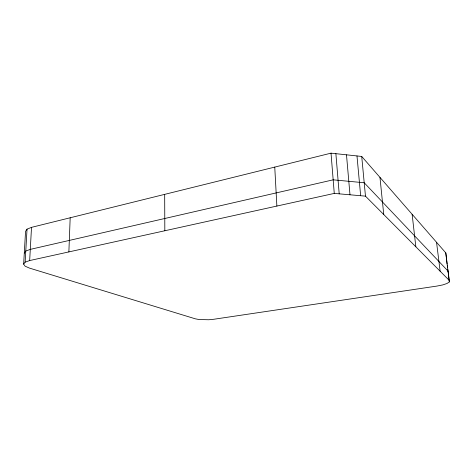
<?xml version="1.0" encoding="UTF-8"?>
<svg xmlns="http://www.w3.org/2000/svg" width="473" height="473" viewBox="0 0 473 473"><rect width="100%" height="100%" fill="white"/><g stroke="black" fill="none" stroke-linecap="round" stroke-linejoin="round"><path stroke-width="0.71" d="M68.869 251.914L70.181 217.775M23.65 264.129L25.14 262.16L29.669 260.552L31.514 227.353L331.023 153.157L361.721 156.451L445.808 252.907L449.35 281.932L446.985 283.493L442.681 284.935L436.857 286.088L213.831 319.257L208.806 319.76L198.985 319.523L195.314 318.814L29.486 268.108L25.128 266.193L23.65 264.129L25.548 231.386L27.038 229.157L31.514 227.353M25.14 262.16L27.038 229.157M24.289 253.108L25.779 251.051L30.29 249.377L333.169 179.829L364.204 182.755L448.138 271.189L449.35 281.932M29.669 260.552L334.263 193.41L365.469 196.147L449.315 280.442M447.074 264.052L445.808 252.907M447.257 265.501L447.535 267.677M447.718 269.131L448.091 272.028M436.549 242.288L440.132 271.206M412.125 214.275L415.85 246.8M379.967 177.381L383.745 214.523M361.721 156.451L365.469 196.147M356.985 155.942L360.657 195.721M346.49 154.819L349.985 194.787M335.883 153.678L339.2 193.841M331.023 153.157L334.263 193.41M274.754 167.099L276.871 206.062M164.681 194.368L164.823 230.759"/></g></svg>
